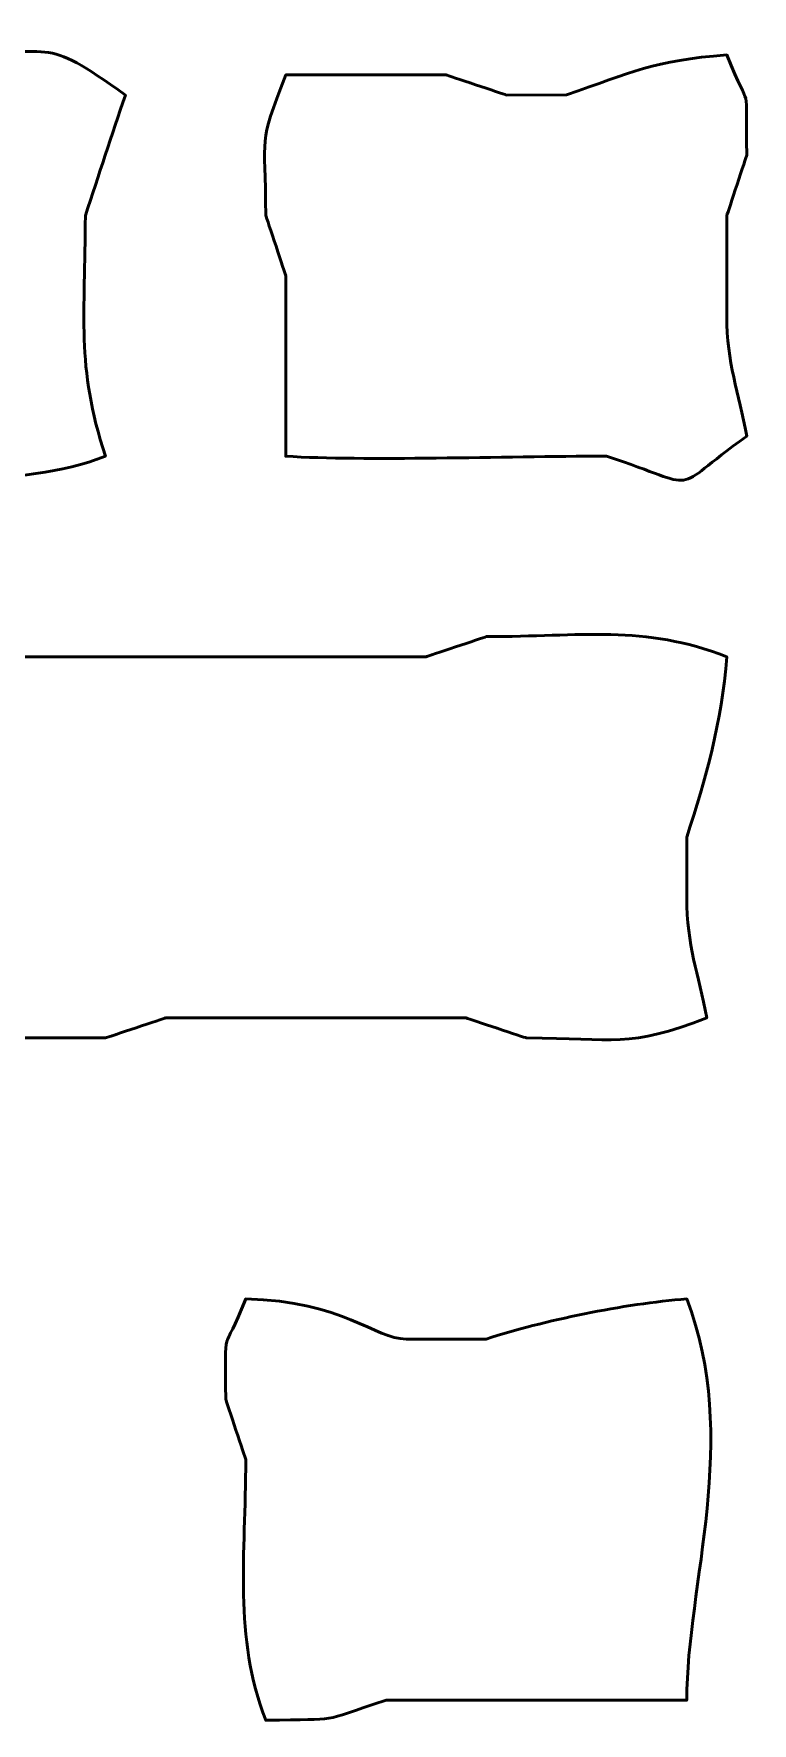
# Model space of a CAD drawing. Header units: millimetres. Extents: x -1760 to -1105, y 422 to 906.
# Drawn here: x -1151.54 to -1146.52, y 648.4 to 660.19 of the extents above; entities that cross this region are included whole.
import ezdxf

# ---------------------------------------------------------------- set-up
doc = ezdxf.new("R2010")
doc.units = ezdxf.units.MM
doc.header["$MEASUREMENT"] = 0
doc.layers.add('layer 1', color=7, linetype='Continuous')

msp = doc.modelspace()

# ---------------------------------------------------------------- linework, layer by layer
at = {"layer": 'layer 1', "color": 225, "lineweight": 50}
for points, knots in [([(-1151.1788, 658.9211), (-1151.1788, 658.218), (-1151.246, 657.8794), (-1151.0389, 657.241), (-1151.0389, 657.241), (-1151.6428, 657.0069), (-1152.4435, 657.101), (-1153.139, 657.1011), (-1153.139, 657.1011), (-1153.1472, 657.1045), (-1153.5356, 657.2325), (-1153.5591, 657.241), (-1153.5591, 657.241), (-1153.5591, 657.241), (-1155.659, 657.2412), (-1155.659, 657.2412), (-1155.659, 657.2412), (-1155.659, 657.2412), (-1157.3391, 657.2412), (-1157.3391, 657.2412), (-1157.3391, 657.2412), (-1157.3391, 657.2412), (-1157.7591, 657.241), (-1157.7591, 657.241), (-1157.7591, 657.241), (-1158.1701, 657.1048), (-1158.0166, 657.1352), (-1158.4592, 657.1011), (-1158.4592, 657.1011), (-1158.4784, 657.4036), (-1158.4592, 657.8977), (-1158.4592, 658.3613), (-1158.4592, 658.3613), (-1158.5883, 658.7597), (-1158.7052, 659.3233), (-1158.7391, 659.7612), (-1158.7391, 659.7612), (-1158.1828, 660.1576), (-1158.5135, 660.0413), (-1157.7589, 660.0412), (-1157.7589, 660.0412), (-1157.7506, 660.0378), (-1157.3626, 659.9099), (-1157.3389, 659.9013), (-1157.3389, 659.9013), (-1157.3389, 659.9013), (-1156.0788, 659.9013), (-1156.0788, 659.9013), (-1156.0788, 659.9013), (-1156.0705, 659.8979), (-1155.6825, 659.7697), (-1155.6588, 659.7614), (-1155.6588, 659.7614), (-1155.6588, 659.7614), (-1154.1188, 659.7614), (-1154.1188, 659.7614), (-1154.1188, 659.7614), (-1154.1188, 659.7614), (-1153.8389, 659.7612), (-1153.8389, 659.7612), (-1153.8389, 659.7612), (-1153.8389, 659.7612), (-1153.2788, 659.7614), (-1153.2788, 659.7614), (-1153.2788, 659.7614), (-1152.844, 659.9024), (-1152.5937, 659.9004), (-1152.1588, 660.0412), (-1152.1588, 660.0412), (-1151.3802, 660.0412), (-1151.4985, 660.1888), (-1150.8988, 659.7612), (-1150.8988, 659.7612), (-1150.9955, 659.481), (-1151.0851, 659.2032), (-1151.1784, 658.9213), (-1151.1784, 658.9213), (-1151.1784, 658.9213), (-1151.1788, 658.9211), (-1151.1788, 658.9211)], [0, 0, 0, 0, 0.047619, 0.047619, 0.047619, 0.047619, 0.0952381, 0.0952381, 0.0952381, 0.0952381, 0.1428571, 0.1428571, 0.1428571, 0.1428571, 0.1904762, 0.1904762, 0.1904762, 0.1904762, 0.2380952, 0.2380952, 0.2380952, 0.2380952, 0.2857143, 0.2857143, 0.2857143, 0.2857143, 0.3333333, 0.3333333, 0.3333333, 0.3333333, 0.3809524, 0.3809524, 0.3809524, 0.3809524, 0.4285714, 0.4285714, 0.4285714, 0.4285714, 0.4761905, 0.4761905, 0.4761905, 0.4761905, 0.5238095, 0.5238095, 0.5238095, 0.5238095, 0.5714286, 0.5714286, 0.5714286, 0.5714286, 0.6190476, 0.6190476, 0.6190476, 0.6190476, 0.6666667, 0.6666667, 0.6666667, 0.6666667, 0.7142857, 0.7142857, 0.7142857, 0.7142857, 0.7619048, 0.7619048, 0.7619048, 0.7619048, 0.8095238, 0.8095238, 0.8095238, 0.8095238, 0.8571429, 0.8571429, 0.8571429, 0.8571429, 0.9047619, 0.9047619, 0.9047619, 0.9047619, 1, 1, 1, 1]), ([(-1146.5586, 657.3816), (-1147.1271, 656.9764), (-1146.8419, 657.0156), (-1147.5388, 657.2414), (-1147.5388, 657.2414), (-1148.2703, 657.2415), (-1149.2309, 657.2063), (-1149.7788, 657.2414), (-1149.7788, 657.2414), (-1149.7788, 657.2414), (-1149.7788, 658.5015), (-1149.7788, 658.5015), (-1149.7788, 658.5015), (-1149.7821, 658.5098), (-1149.9104, 658.898), (-1149.9188, 658.9215), (-1149.9188, 658.9215), (-1149.9188, 659.5129), (-1149.9783, 659.3877), (-1149.7788, 659.9016), (-1149.7788, 659.9016), (-1149.7788, 659.9016), (-1148.6587, 659.9016), (-1148.6587, 659.9016), (-1148.6587, 659.9016), (-1148.6504, 659.8983), (-1148.2622, 659.7702), (-1148.2387, 659.7616), (-1148.2387, 659.7616), (-1148.2387, 659.7616), (-1147.8187, 659.7618), (-1147.8187, 659.7618), (-1147.8187, 659.7618), (-1147.3608, 659.92), (-1147.2157, 660.0018), (-1146.6987, 660.0417), (-1146.6987, 660.0417), (-1146.5211, 659.5947), (-1146.5706, 659.908), (-1146.5586, 659.3418), (-1146.5586, 659.3418), (-1146.562, 659.3335), (-1146.6902, 658.9453), (-1146.6987, 658.9218), (-1146.6987, 658.9218), (-1146.6987, 658.9218), (-1146.6987, 658.2219), (-1146.6987, 658.2219), (-1146.6987, 658.2219), (-1146.6987, 657.8861), (-1146.617, 657.6919), (-1146.5585, 657.3819), (-1146.5585, 657.3819), (-1146.5585, 657.3819), (-1146.5586, 657.3816), (-1146.5586, 657.3816)], [0, 0, 0, 0, 0.0666667, 0.0666667, 0.0666667, 0.0666667, 0.1333333, 0.1333333, 0.1333333, 0.1333333, 0.2, 0.2, 0.2, 0.2, 0.2666667, 0.2666667, 0.2666667, 0.2666667, 0.3333333, 0.3333333, 0.3333333, 0.3333333, 0.4, 0.4, 0.4, 0.4, 0.4666667, 0.4666667, 0.4666667, 0.4666667, 0.5333333, 0.5333333, 0.5333333, 0.5333333, 0.6, 0.6, 0.6, 0.6, 0.6666667, 0.6666667, 0.6666667, 0.6666667, 0.7333333, 0.7333333, 0.7333333, 0.7333333, 0.8, 0.8, 0.8, 0.8, 0.8666667, 0.8666667, 0.8666667, 0.8666667, 1, 1, 1, 1]), ([(-1146.9786, 654.582), (-1146.9786, 654.582), (-1146.9788, 654.162), (-1146.9788, 654.162), (-1146.9788, 654.162), (-1146.9786, 653.8263), (-1146.8973, 653.6321), (-1146.8386, 653.322), (-1146.8386, 653.322), (-1147.3901, 653.1081), (-1147.4778, 653.182), (-1148.0987, 653.1822), (-1148.0987, 653.1822), (-1148.107, 653.1855), (-1148.4955, 653.3134), (-1148.5187, 653.322), (-1148.5187, 653.322), (-1148.5187, 653.322), (-1150.6187, 653.3219), (-1150.6187, 653.3219), (-1150.6187, 653.3219), (-1150.627, 653.3185), (-1151.0154, 653.1904), (-1151.0389, 653.1822), (-1151.0389, 653.1822), (-1151.0389, 653.1822), (-1153.1388, 653.182), (-1153.1388, 653.182), (-1153.1388, 653.182), (-1153.1471, 653.1786), (-1153.5355, 653.0504), (-1153.5588, 653.0421), (-1153.5588, 653.0421), (-1153.5588, 653.0421), (-1154.1188, 653.0419), (-1154.1188, 653.0419), (-1154.1188, 653.0419), (-1154.346, 653.6277), (-1154.2588, 654.1862), (-1154.2588, 654.8621), (-1154.2588, 654.8621), (-1154.4569, 655.356), (-1154.4956, 655.2796), (-1154.5388, 655.8423), (-1154.5388, 655.8423), (-1154.0003, 656.2261), (-1154.4507, 656.1058), (-1153.6988, 656.1222), (-1153.6988, 656.1222), (-1153.6905, 656.1188), (-1153.3023, 655.9906), (-1153.279, 655.9823), (-1153.279, 655.9823), (-1153.279, 655.9823), (-1152.859, 655.9821), (-1152.859, 655.9821), (-1152.859, 655.9821), (-1152.8507, 655.9788), (-1152.4623, 655.8507), (-1152.439, 655.8421), (-1152.439, 655.8421), (-1152.439, 655.8421), (-1151.7391, 655.8423), (-1151.7391, 655.8423), (-1151.7391, 655.8423), (-1151.7391, 655.8423), (-1150.4789, 655.8423), (-1150.4789, 655.8423), (-1150.4789, 655.8423), (-1150.4789, 655.8423), (-1148.7988, 655.8421), (-1148.7988, 655.8421), (-1148.7988, 655.8421), (-1148.7905, 655.8454), (-1148.4021, 655.9738), (-1148.3788, 655.9823), (-1148.3788, 655.9823), (-1147.7164, 655.9823), (-1147.2779, 656.0672), (-1146.6987, 655.8423), (-1146.6987, 655.8423), (-1146.7341, 655.381), (-1146.8439, 654.9981), (-1146.9786, 654.5821), (-1146.9786, 654.5821), (-1146.9786, 654.5821), (-1146.9786, 654.582), (-1146.9786, 654.582)], [0, 0, 0, 0, 0.0434783, 0.0434783, 0.0434783, 0.0434783, 0.0869565, 0.0869565, 0.0869565, 0.0869565, 0.1304348, 0.1304348, 0.1304348, 0.1304348, 0.173913, 0.173913, 0.173913, 0.173913, 0.2173913, 0.2173913, 0.2173913, 0.2173913, 0.2608696, 0.2608696, 0.2608696, 0.2608696, 0.3043478, 0.3043478, 0.3043478, 0.3043478, 0.3478261, 0.3478261, 0.3478261, 0.3478261, 0.3913043, 0.3913043, 0.3913043, 0.3913043, 0.4347826, 0.4347826, 0.4347826, 0.4347826, 0.4782609, 0.4782609, 0.4782609, 0.4782609, 0.5217391, 0.5217391, 0.5217391, 0.5217391, 0.5652174, 0.5652174, 0.5652174, 0.5652174, 0.6086957, 0.6086957, 0.6086957, 0.6086957, 0.6521739, 0.6521739, 0.6521739, 0.6521739, 0.6956522, 0.6956522, 0.6956522, 0.6956522, 0.7391304, 0.7391304, 0.7391304, 0.7391304, 0.7826087, 0.7826087, 0.7826087, 0.7826087, 0.826087, 0.826087, 0.826087, 0.826087, 0.8695652, 0.8695652, 0.8695652, 0.8695652, 0.9130435, 0.9130435, 0.9130435, 0.9130435, 1, 1, 1, 1]), ([(-1146.9786, 648.5612), (-1146.9786, 648.5612), (-1149.0787, 648.5613), (-1149.0787, 648.5613), (-1149.0787, 648.5613), (-1149.5731, 648.4008), (-1149.3683, 648.4331), (-1149.9186, 648.4213), (-1149.9186, 648.4213), (-1150.1458, 649.0067), (-1150.0589, 649.5655), (-1150.0587, 650.2414), (-1150.0587, 650.2414), (-1150.062, 650.2497), (-1150.1899, 650.6379), (-1150.1986, 650.6614), (-1150.1986, 650.6614), (-1150.1986, 651.2237), (-1150.2229, 650.9383), (-1150.0587, 651.3613), (-1150.0587, 651.3613), (-1149.3745, 651.3465), (-1149.1582, 651.0812), (-1148.9385, 651.0812), (-1148.9385, 651.0812), (-1148.9385, 651.0812), (-1148.3786, 651.0814), (-1148.3786, 651.0814), (-1148.3786, 651.0814), (-1147.9801, 651.2105), (-1147.4164, 651.3276), (-1146.9784, 651.3613), (-1146.9784, 651.3613), (-1146.6013, 650.3899), (-1146.9784, 649.3651), (-1146.9784, 648.561), (-1146.9784, 648.561), (-1146.9784, 648.561), (-1146.9786, 648.5612), (-1146.9786, 648.5612)], [0, 0, 0, 0, 0.0909091, 0.0909091, 0.0909091, 0.0909091, 0.1818182, 0.1818182, 0.1818182, 0.1818182, 0.2727273, 0.2727273, 0.2727273, 0.2727273, 0.3636364, 0.3636364, 0.3636364, 0.3636364, 0.4545455, 0.4545455, 0.4545455, 0.4545455, 0.5454545, 0.5454545, 0.5454545, 0.5454545, 0.6363636, 0.6363636, 0.6363636, 0.6363636, 0.7272727, 0.7272727, 0.7272727, 0.7272727, 0.8181818, 0.8181818, 0.8181818, 0.8181818, 1, 1, 1, 1])]:
    msp.add_open_spline(points, degree=3, knots=knots, dxfattribs=at)

doc.saveas('drawing.dxf')
